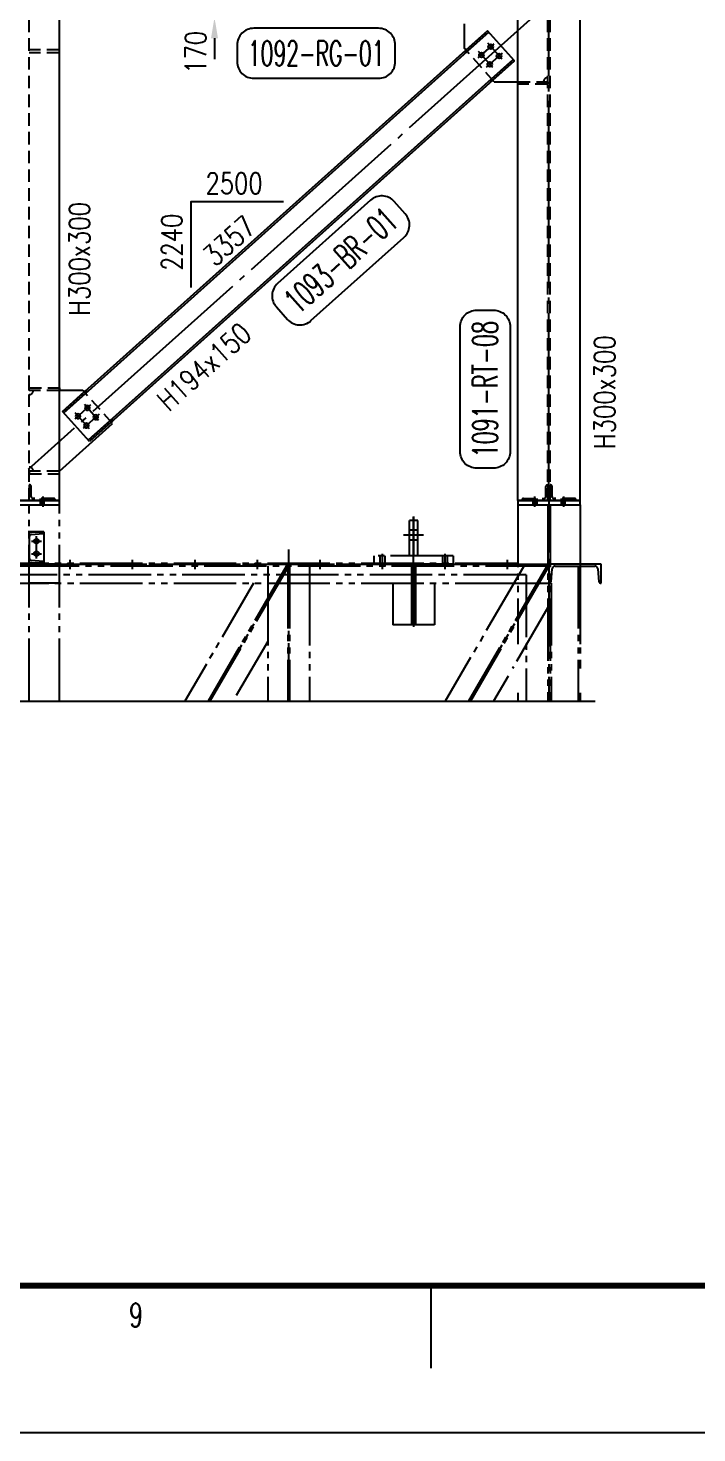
# Model space of a CAD drawing. Header units: millimetres. Extents: x 0 to 232280, y -26939 to 23794.
# Drawn here: x 151052 to 154262, y 0 to 6746 of the extents above; entities that cross this region are included whole.
import ezdxf
from ezdxf.enums import TextEntityAlignment as Align

# ---------------------------------------------------------------- set-up
doc = ezdxf.new("R2010")
doc.units = ezdxf.units.MM
doc.header["$LTSCALE"] = 30
for name, pattern in [('JNK-CENTER', [34, 30, -1.5, 1, -1.5]), ('JNK-HIDDEN', [3, 2, -1]), ('JNK-PHANTOM', [15, 10, -1, 1, -1, 1, -1])]:
    doc.linetypes.add(name, pattern=pattern)
for name, color, linetype in [('CEN-R', 1, 'JNK-CENTER'), ('CON-G', 3, 'Continuous'), ('CON-W', 7, 'Continuous'), ('CON-Y', 2, 'Continuous'), ('conL-g', 3, 'Continuous'), ('Dim-W', 7, 'Continuous'), ('HID-Y', 2, 'JNK-HIDDEN'), ('hole-g', 3, 'Continuous'), ('PHA-M', 6, 'JNK-PHANTOM'), ('STL-OBJT', 7, 'Continuous')]:
    doc.layers.add(name, color=color, linetype=linetype)
doc.styles.add('ROMANS', font='ROMANS.shx', dxfattribs={"width": 0.8})
doc.styles.add('SIMPLEX', font='simplex.shx', dxfattribs={"width": 0.8})
doc.dimstyles.new('DIM40', dxfattribs={"dimscale": 40, "dimtxt": 2.5, "dimasz": 2.5, "dimexe": 1, "dimexo": 1, "dimgap": 1, "dimtad": 1, "dimdec": 0, "dimdsep": 46, "dimtxsty": 'SIMPLEX', "dimcen": 0, "dimclrd": 7, "dimclre": 7, "dimclrt": 2, "dimadec": 1, "dimazin": 2, "dimtfac": 1, "dimtdec": 0, "dimtix": 1, "dimtmove": 2, "dimatfit": 2, "dimfxl": 1, "dimtolj": 1, "dimtzin": 0, "dimarcsym": 1})

# ---------------------------------------------------------------- blocks, each defined once
blk = doc.blocks.new('TITLE')
at = {"color": 7}
for p, q in [((664.88, 17.68), (664.88, 7.78)), ((841, 0), (0, 0))]:
    blk.add_line(p, q, dxfattribs=at)
at = {"color": 7, "const_width": 0.707}
blk.add_lwpolyline([(28.29, 17.68), (823.67, 17.68)], dxfattribs=at)
at = {"color": 7, "style": 'ROMANS', "width": 0.7}
blk.add_text('9', height=2.83, dxfattribs=at).set_placement((629.51, 14.15), align=Align.MIDDLE)
blk = doc.blocks.new('F3R2332')
at = {"layer": 'Dim-W', "ltscale": 0.5}
h = blk.add_hatch(dxfattribs=at)
h.set_pattern_fill('ANSI31', color=256, scale=4)
h.paths.add_polyline_path([(319264.6, -29798), (319124.6, -29798), (319124.6, -29807), (319264.6, -29807), (319274.6, -29807), (319274.6, -29798)])
h = blk.add_hatch(dxfattribs=at)
h.set_pattern_fill('ANSI31', color=256, scale=4)
h.set_pattern_definition([(45, (0, -185), (-8.9802561, 8.9802561), [])])
h.paths.add_polyline_path([(319274.6, -29983), (319264.6, -29983), (319124.6, -29983), (319124.6, -29992), (319264.6, -29992), (319274.6, -29992)])
at = {"ltscale": 0.5}
for p, q in [((319264.6, -29798), (319274.6, -29798)), ((319264.6, -29807), (319274.6, -29807)), ((319274.6, -29798), (319274.6, -29807)), ((319264.6, -29983), (319274.6, -29983)), ((319264.6, -29992), (319274.6, -29992)), ((319274.6, -29983), (319274.6, -29992))]:
    blk.add_line(p, q, dxfattribs=at)
at = {"layer": 'CEN-R'}
for p, q in [((319246.1, -29865), (319143.1, -29865)), ((319164.6, -29843.5), (319164.6, -29946.5)), ((319224.6, -29843.5), (319224.6, -29946.5)), ((319246.1, -29925), (319143.1, -29925))]:
    blk.add_line(p, q, dxfattribs=at)
at = {"layer": 'CON-G'}
for p, q in [((319264.6, -29798), (319124.6, -29798)), ((319124.6, -29798), (319124.6, -29992)), ((319264.6, -29807), (319124.6, -29807)), ((319124.6, -29983), (319264.6, -29983)), ((319124.6, -29992), (319264.6, -29992))]:
    blk.add_line(p, q, dxfattribs=at)
at = {"layer": 'conL-g'}
for centre in [(319164.6, -29865), (319224.6, -29865), (319164.6, -29925), (319224.6, -29925)]:
    blk.add_circle(centre, 11.5, dxfattribs=at)
blk = doc.blocks.new('A$C778F4AC7')
at = {"layer": 'Dim-W', "ltscale": 0.5}
blk.add_lwpolyline([(-210.3, -962.7), (2157.7, -962.7), (2182.9, -926.6), (2164.1, -996.2), (2194.6, -962.7), (8067.5, -962.7), (8092.8, -926.6), (8073.9, -996.2), (8104.4, -962.7), (11724.3, -962.7)], dxfattribs=at)
at = {"layer": 'PHA-M'}
for p, q in [((9152, 0), (8852, 0)), ((9152, -20), (9152, 0)), ((11652, 0), (11352, 0)), ((11352, 0), (11352, -20)), ((11502, 50), (11502, -962.7)), ((11652, -20), (11652, 0)), ((8852, -20), (9152, -20)), ((9007, -962.7), (9007, -20)), ((9152, -962.7), (9152, -20)), ((11352, -20), (11352, -689.4)), ((11352, -20), (11652, -20)), ((11497, -20), (11497, -962.7)), ((11507, -20), (11507, -962.7)), ((11652, -20), (11652, -689.4)), ((10832, -266), (10832, -96)), ((10872, -96), (10832, -96)), ((10852, -76.3), (10852, -266)), ((10852, -326.4), (10852, -77.9)), ((10872, -266), (10872, -96)), ((9077, -150), (9002, -150)), ((9002, -150), (9077, -150)), ((9008.5, -277.8), (9008.5, -172.2)), ((9017.6, -162.2), (9072.4, -157.4)), ((9018.5, -195), (9065.5, -195)), ((9042, -278.5), (9042, -171.5)), ((9077, -152.4), (9077, -150)), ((9077, -150), (9077, -300)), ((10899.5, -166), (10804.5, -166)), ((10872, -142), (10832, -142)), ((10872, -190), (10832, -190)), ((9018.5, -255), (9065.5, -255)), ((10252, -235), (10252, -962.7)), ((11042, -266), (10662, -266)), ((10662, -266), (10662, -306)), ((10690.5, -266), (10690.5, -306)), ((10702, -256), (10702, -325)), ((10713.5, -266), (10713.5, -306)), ((10990.5, -266), (10990.5, -306)), ((11002, -256), (11002, -325)), ((11013.5, -266), (11013.5, -306)), ((11042, -266), (11042, -306)), ((7901, -300), (11352, -300)), ((7901, -306), (11352, -306)), ((11497, -315), (7901, -315)), ((8997, -306), (9015.8, -306)), ((9002, -300), (9077, -300)), ((9077, -300), (9002, -300)), ((9152, -306), (9007, -306)), ((9072.4, -292.6), (9017.6, -287.8)), ((9077, -300), (9077, -297.6)), ((9152, -306), (11352, -306)), ((9190.5, -300), (9190.5, -315)), ((9202, -285), (9202, -330)), ((9213.5, -300), (9213.5, -315)), ((9490.5, -300), (9490.5, -315)), ((9502, -285), (9502, -330)), ((9513.5, -300), (9513.5, -315)), ((9790.5, -300), (9790.5, -315)), ((9802, -285), (9802, -330)), ((9813.5, -300), (9813.5, -315)), ((10241.1, -316.8), (9865.6, -962.7)), ((10252, -306), (9870.2, -962.7)), ((10248, -320.8), (9874.8, -962.7)), ((10090.5, -300), (10090.5, -315)), ((10102, -285), (10102, -330)), ((10113.5, -300), (10113.5, -315)), ((10152, -315), (10152, -396)), ((10248, -320.8), (10241.1, -316.8)), ((10248, -315), (10248, -962.7)), ((10256, -315), (10256, -962.7)), ((10352, -315), (10352, -396)), ((10390.5, -300), (10390.5, -315)), ((10402, -285), (10402, -330)), ((10413.5, -300), (10413.5, -315)), ((11042, -306), (10662, -306)), ((10690.5, -300), (10690.5, -315)), ((10702, -285), (10702, -330)), ((10713.5, -300), (10713.5, -315)), ((10842, -315), (10842, -396)), ((10852, -306), (10852, -629.9)), ((10862, -315), (10862, -396)), ((10990.5, -300), (10990.5, -315)), ((11002, -285), (11002, -330)), ((11013.5, -300), (11013.5, -315)), ((11490.1, -318.5), (11115.6, -962.7)), ((11502, -306), (11120.2, -962.7)), ((11497, -322.6), (11124.8, -962.7)), ((11290.5, -300), (11290.5, -315)), ((11302, -285), (11302, -330)), ((11313.5, -300), (11313.5, -315)), ((11352, -306), (11497, -306)), ((11381.1, -315), (11352, -365)), ((11497, -322.6), (11490.1, -318.5)), ((11752, -306), (11502, -306)), ((11502, -306), (11502, -396)), ((11512, -389.6), (11517.4, -327.8)), ((11531.4, -315), (11722.6, -315)), ((11642, -315), (11642, -962.7)), ((11652, -315), (11652, -806)), ((11736.6, -327.8), (11742, -389.6)), ((11752, -396), (11752, -306)), ((11392, -356), (5791, -356)), ((7901, -396), (11352, -396)), ((9152, -396), (9007, -396)), ((10084, -396), (9754.5, -962.7)), ((10152, -396), (10152, -962.7)), ((10352, -396), (10352, -962.7)), ((10752, -396), (10752, -596)), ((10842, -396), (10842, -596)), ((10862, -396), (10862, -596)), ((10952, -396), (10952, -596)), ((11352, -365), (11004.5, -962.7)), ((11352, -396), (11497, -396)), ((11392, -356), (11392, -962.7)), ((11502, -396), (11502, -962.7)), ((11502, -396), (11505, -396)), ((11512, -396), (11502, -396)), ((11512, -396), (11512, -962.7)), ((11749, -396), (11752, -396)), ((11497, -513.6), (11327, -806)), ((10952, -596), (10752, -596)), ((10152, -677), (9985.9, -962.7)), ((11305.5, -843), (11235.9, -962.7)), ((11352, -922.5), (11352, -962.7)), ((11652, -922.5), (11652, -962.7)), ((11652, -922.5), (11652, -962.7))]:
    blk.add_line(p, q, dxfattribs=at)
for centre in [(9042, -195), (9042, -255)]:
    blk.add_circle(centre, 11.5, dxfattribs=at)
for centre, radius, start, end in [((9018.5, -172.2), 10, 95, 180), ((9072, -152.4), 5, 275, 0), ((9018.5, -277.8), 10, 180, 265), ((9072, -297.6), 5, 0, 85), ((11531.4, -329), 14, 90, 175), ((11722.6, -329), 14, 5, 90), ((11505, -389), 7, 270, 355), ((11749, -389), 7, 185, 270)]:
    blk.add_arc(centre, radius, start, end, dxfattribs=at)
blk = doc.blocks.new('*D1683')
at = {"layer": 'DEFPOINTS', "color": 0, "ltscale": 0.5, "transparency": 16777216}
for p in [(151218, 6967.2), (151947, 6967.2), (151052.4, 6797.2)]:
    blk.add_point(p, dxfattribs=at)
at = {"layer": 'Dim-W', "color": 7, "linetype": 'ByBlock', "lineweight": -2, "ltscale": 0.5, "transparency": 16777216}
for p, q in [((151947, 7067.2), (151947, 7167.2)), ((151258, 6967.2), (151987, 6967.2)), ((151947, 6797.2), (151947, 6967.2)), ((151092.4, 6797.2), (151987, 6797.2)), ((151947, 6697.2), (151947, 6597.2))]:
    blk.add_line(p, q, dxfattribs=at)
at = {"layer": 'Dim-W', "color": 7, "ltscale": 0.5, "transparency": 16777216}
for points in [[(151930.4, 7067.2), (151963.7, 7067.2), (151947, 6967.2)], [(151930.4, 6697.2), (151963.7, 6697.2), (151947, 6797.2)]]:
    blk.add_solid(points, dxfattribs=at)
at = {"layer": 'Dim-W', "color": 2, "ltscale": 0.5, "transparency": 16777216, "insert": (151857, 6629.8), "char_height": 100, "attachment_point": 5, "rotation": 90, "style": 'SIMPLEX'}
blk.add_mtext('\\A1;170', dxfattribs=at)
blk = doc.blocks.new('DUCT-TAG')
at = {"layer": 'CON-G'}
blk.add_lwpolyline([(-9.49, -1), (-9.49, 1, -0.414214), (-7.49, 3), (7.49, 3, -0.414214), (9.49, 1), (9.49, -1, -0.414214), (7.49, -3), (-7.49, -3, -0.414214)], format="xyb", close=True, dxfattribs=at)
at = {"layer": 'CON-G', "style": 'SIMPLEX', "width": 1.246304}
blk.add_attdef('NAME', text='', height=3, dxfattribs=at).set_placement((-8.19, -1.5), (8.19, -1.5), align=Align.FIT)
at = {"layer": 'CON-Y', "style": 'SIMPLEX'}
blk.add_attdef('ELEVATION', text='', height=2, dxfattribs=at).set_placement((0, -6.02), align=Align.CENTER)

msp = doc.modelspace()

# ---------------------------------------------------------------- hatches: boundary and pattern name
at = {"layer": 'CON-W'}
h = msp.add_hatch(color=256, dxfattribs=at)
h.paths.add_polyline_path([(151110.9, 4487.2), (151122.4, 4487.2), (151122.4, 4477.2), (151110.9, 4477.2)])
h.paths.add_polyline_path([(151110.9, 4477.2), (151122.4, 4477.2), (151122.4, 4457.2), (151110.9, 4457.2)])
h.paths.add_polyline_path([(151122.4, 4477.2), (151133.9, 4477.2), (151133.9, 4457.2), (151122.4, 4457.2)])
h.paths.add_polyline_path([(151122.4, 4477.2), (151122.4, 4487.2), (151133.9, 4487.2), (151133.9, 4477.2)])
h = msp.add_hatch(color=256, dxfattribs=at)
h.paths.add_polyline_path([(153493.9, 4487.2), (153482.4, 4487.2), (153482.4, 4477.2), (153493.9, 4477.2)])
h.paths.add_polyline_path([(153493.9, 4477.2), (153482.4, 4477.2), (153482.4, 4457.2), (153493.9, 4457.2)])
h.paths.add_polyline_path([(153482.4, 4477.2), (153470.9, 4477.2), (153470.9, 4457.2), (153482.4, 4457.2)])
h.paths.add_polyline_path([(153482.4, 4477.2), (153482.4, 4487.2), (153470.9, 4487.2), (153470.9, 4477.2)])
h = msp.add_hatch(color=256, dxfattribs=at)
h.paths.add_polyline_path([(153610.9, 4487.2), (153622.4, 4487.2), (153622.4, 4477.2), (153610.9, 4477.2)])
h.paths.add_polyline_path([(153610.9, 4477.2), (153622.4, 4477.2), (153622.4, 4457.2), (153610.9, 4457.2)])
h.paths.add_polyline_path([(153622.4, 4477.2), (153633.9, 4477.2), (153633.9, 4457.2), (153622.4, 4457.2)])
h.paths.add_polyline_path([(153622.4, 4477.2), (153622.4, 4487.2), (153633.9, 4487.2), (153633.9, 4477.2)])

# ---------------------------------------------------------------- linework, layer by layer
at = {"layer": 'CEN-R'}
for p, q in [((153552.4, 4477.2), (153552.4, 8477.23)), ((153552.4, 6867.23), (151052.4, 4627.2)), ((151122.4, 4497.2), (151122.4, 4447.2)), ((153482.4, 4497.2), (153482.4, 4447.2)), ((153622.4, 4497.2), (153622.4, 4447.2))]:
    msp.add_line(p, q, dxfattribs=at)
at = {"layer": 'CON-G'}
for p, q in [((151202.4, 4477.2), (151202.4, 8477.23)), ((153402.4, 4477.2), (153402.4, 8477.23)), ((153702.4, 4477.2), (153702.4, 8477.23)), ((153147, 6647.65), (153147, 6767.23)), ((151217.4, 4905.29), (153153.67, 6640.21)), ((151327.67, 4992.01), (153159.67, 6633.5)), ((151445.12, 4860.93), (153277.12, 6502.42)), ((151451.12, 4854.23), (153283.13, 6495.72)), ((153289.8, 6488.27), (153402.4, 6488.27)), ((151314.99, 5006.16), (151202.4, 5006.16)), ((151202.4, 4617.94), (151457.8, 4846.78)), ((150902.4, 4477.2), (151202.4, 4477.2)), ((153402.4, 4477.2), (153702.4, 4477.2))]:
    msp.add_line(p, q, dxfattribs=at)
at = {"layer": 'Dim-W', "ltscale": 0.5}
msp.add_line((153289.8, 6488.27), (153402.4, 6488.27), dxfattribs=at)
msp.add_lwpolyline([(152277.76, 5911.72), (151833.48, 5911.72), (151833.48, 5500.29)], dxfattribs=at)
at = {"layer": 'HID-Y'}
for p, q in [((151057.4, 4477.2), (151057.4, 8477.23)), ((153547.4, 4477.2), (153547.4, 8477.23)), ((153557.4, 4477.2), (153557.4, 8477.23)), ((151202.4, 6641.23), (151057.4, 6641.23)), ((151202.4, 6627.23), (151057.4, 6627.23)), ((153289.8, 6488.27), (153147, 6647.65)), ((151457.8, 4846.78), (151314.99, 5006.16)), ((151110.9, 4487.2), (151110.9, 4457.2)), ((153493.9, 4487.2), (153493.9, 4457.2)), ((153610.9, 4487.2), (153610.9, 4457.2))]:
    msp.add_line(p, q, dxfattribs=at)
for points in [[(153546.4, 6476.27), (153402.4, 6476.27), (153402.4, 6488.27), (153546.4, 6488.27)], [(151057.4, 5018.16), (151202.4, 5018.16), (151202.4, 5006.16), (151057.4, 5006.16)], [(151057.4, 4605.94), (151202.4, 4605.94), (151202.4, 4617.94), (151057.4, 4617.94)]]:
    msp.add_lwpolyline(points, close=True, dxfattribs=at)
for points in [[(151057.4, 4477.2), (151182.4, 4477.2), (151182.4, 4480.2, 0.4142136), (151175.4, 4487.2), (151077.4, 4487.2, -0.4142136), (151067.4, 4497.2), (151067.4, 4545.2, 0.4142136), (151060.4, 4552.2), (151057.4, 4552.2)], [(153547.4, 4477.2), (153422.4, 4477.2), (153422.4, 4480.2, -0.4142136), (153429.4, 4487.2), (153527.4, 4487.2, 0.4142136), (153537.4, 4497.2), (153537.4, 4545.2, -0.4142136), (153544.4, 4552.2), (153547.4, 4552.2)], [(153557.4, 4477.2), (153682.4, 4477.2), (153682.4, 4480.2, 0.4142136), (153675.4, 4487.2), (153577.4, 4487.2, -0.4142136), (153567.4, 4497.2), (153567.4, 4545.2, 0.4142136), (153560.4, 4552.2), (153557.4, 4552.2)]]:
    msp.add_lwpolyline(points, format="xyb", close=True, dxfattribs=at)
for centre, start, end in [((153546.4, 6488.27), 90, 180), ((151057.4, 5006.16), 270, 0), ((151057.4, 4617.94), 0, 90)]:
    msp.add_arc(centre, 20, start, end, dxfattribs=at)

# ---------------------------------------------------------------- block references
at = {"linetype": 'ByBlock', "xscale": 39.99999999599994, "yscale": 39.99999999599994, "zscale": 39.99999999599994}
msp.add_blockref('TITLE', (126389.98, 0), dxfattribs=at)
at = {"layer": 'Dim-W', "ltscale": 0.5}
msp.add_blockref('A$C778F4AC7', (142050.4, 4477.2), dxfattribs=at)
at = {"layer": 'hole-g', "rotation": 221.8606761168932}
msp.add_blockref('F3R2332', (410946.58, 197355.19), dxfattribs=at)
at = {"layer": 'hole-g', "xscale": -1, "rotation": 221.8606761174378}
msp.add_blockref('F3R2332', (-66442.6, -230390.57), dxfattribs=at)
at = {"layer": 'STL-OBJT'}
ref = msp.add_blockref('DUCT-TAG', (152435.19, 6625.06), dxfattribs=dict(at, xscale=-40, yscale=40, zscale=40, rotation=180))
ref.add_attrib('NAME', '1092-RG-01', dxfattribs={"layer": 'CON-G', "height": 120, "style": 'SIMPLEX', "width": 0.588}).set_placement((152107.59, 6565.06), (152762.79, 6565.06), align=Align.FIT)
ref = msp.add_blockref('DUCT-TAG', (152553.24, 5630.58), dxfattribs=dict(at, xscale=-40, yscale=40, zscale=40, rotation=41.86067675656132))
ref.add_attrib('NAME', '1093-BR-01', dxfattribs={"layer": 'CON-G', "height": 120, "rotation": 41.860677, "style": 'SIMPLEX', "width": 0.588}).set_placement((152349.3, 5367.28), (152837.27, 5804.51), align=Align.FIT)
ref = msp.add_blockref('DUCT-TAG', (153245.95, 5012.03), dxfattribs=dict(at, xscale=40, yscale=40, zscale=40, rotation=90.00000000000001))
ref.add_attrib('NAME', '1091-RT-08', dxfattribs={"layer": 'CON-G', "height": 120, "rotation": 90, "style": 'SIMPLEX', "width": 0.58203}).set_placement((153305.95, 4684.43), (153305.95, 5339.63), align=Align.FIT)

# ---------------------------------------------------------------- texts
at = {"layer": 'CON-Y', "style": 'SIMPLEX', "width": 0.8}
msp.add_text('2500', height=100, dxfattribs=at).set_placement((151904.17, 5950.42))
msp.add_text('2240', height=100, rotation=90, dxfattribs=at).set_placement((151792.07, 5580.82))
at = {"layer": 'Dim-W', "color": 2, "style": 'SIMPLEX', "width": 0.8}
for s, rotation, p in [('H300x300', 90, (151348.75, 5365.39)), ('3357', 41.860676, (151948.83, 5596.04)), ('H194x150', 41.860676, (151727.52, 4901.05)), ('H300x300', 90, (153869.88, 4725.2))]:
    msp.add_text(s, height=100, rotation=rotation, dxfattribs=at).set_placement(p)

# ---------------------------------------------------------------- dimensions: what is measured, and where the dimension line sits
at = {"layer": 'Dim-W', "ltscale": 0.5}
dim = msp.add_linear_dim(base=(151947.05, 6967.23), p1=(151052.4, 6797.23), p2=(151217.96, 6967.23), angle=90, dimstyle='DIM40', dxfattribs=at)
dim.commit()
dim.dimension.update_dxf_attribs({"geometry": '*D1683', "text_midpoint": (151857.05, 6629.83), "dimtype": 160})

doc.saveas('drawing.dxf')
